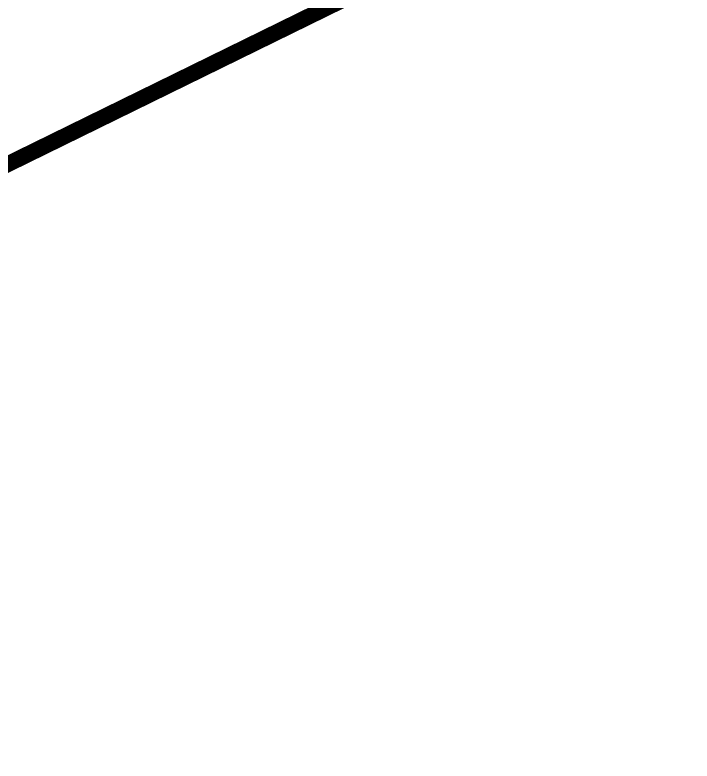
# Model space of a CAD drawing. Header units: metres. Extents: x 326467 to 340077, y 1811030 to 1824953.
# Drawn here: x 328433.14 to 328458.72, y 1812722.31 to 1812750.49 of the extents above; entities that cross this region are included whole.
import ezdxf

# ---------------------------------------------------------------- set-up
doc = ezdxf.new("R2010")
doc.units = ezdxf.units.M
doc.header["$MEASUREMENT"] = 0
doc.layers.add('SURVEY PLOT BOUNDARY', color=35, linetype='Continuous')

# ---------------------------------------------------------------- blocks, each defined once
blk = doc.blocks.new('16')
at = {"layer": 'SURVEY PLOT BOUNDARY', "lineweight": 18, "const_width": 0.606}
for points in [[(328322.031, 1812984.519), (328334.127, 1812980.383), (328346.379, 1812996.461), (328446.316, 1812850.131), (328426.042, 1812842.201), (328429.96, 1812825.997), (328446.036, 1812813.743), (328457.851, 1812773.219), (328449.735, 1812769.238), (328449.61, 1812753.066), (328409.03, 1812733.163), (328408.967, 1812725.076), (328400.789, 1812713.01), (328400.664, 1812696.837), (328400.477, 1812672.579), (328262.223, 1812568.52), (328054.842, 1812412.431), (328006.801, 1812473.451), (328027.107, 1812485.424), (327935.192, 1812623.606), (327895.579, 1812729.038), (328014.213, 1812910.072), (328165.125, 1813082.77), (328249.454, 1813009.339)], [(328494.171, 1812764.852), (328546.285, 1812707.844), (328558.475, 1812715.836), (328582.605, 1812699.477), (328574.426, 1812687.41), (328594.451, 1812662.995), (328565.873, 1812626.826), (328549.891, 1812651.209), (328485.306, 1812663.838), (328416.491, 1812652.239), (328400.477, 1812672.579), (328400.664, 1812696.837), (328400.789, 1812713.01), (328408.967, 1812725.076), (328409.03, 1812733.163), (328449.61, 1812753.066), (328465.811, 1812756.984), (328482.199, 1812785.161)]]:
    blk.add_lwpolyline(points, close=True, dxfattribs=at)

msp = doc.modelspace()

# ---------------------------------------------------------------- block references
msp.add_blockref('16', (0, 0))

doc.saveas('drawing.dxf')
